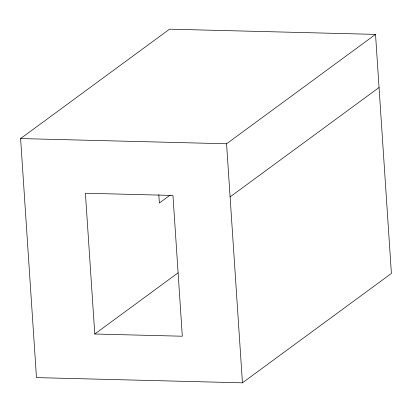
<?xml version="1.0" encoding="UTF-8"?>
<svg xmlns="http://www.w3.org/2000/svg" width="412" height="412" viewBox="0 0 412 412"><rect width="100%" height="100%" fill="white"/><g stroke="black" fill="none" stroke-linecap="round" stroke-linejoin="round"><path stroke-width="0.62" d="M20.6 138.561L169.553 29.175L375.523 34.392L391.4 273.439L242.447 382.825L36.477 377.608L20.6 138.561L226.569 143.773L375.523 34.392M170.223 195.067L159.367 203.039L158.816 194.768M230.097 196.895L379.05 87.514M94.775 334.014L182.32 336.223L172.958 195.448L85.408 193.238L94.775 334.014L178.061 272.857M226.569 143.773L242.447 382.825"/></g></svg>
